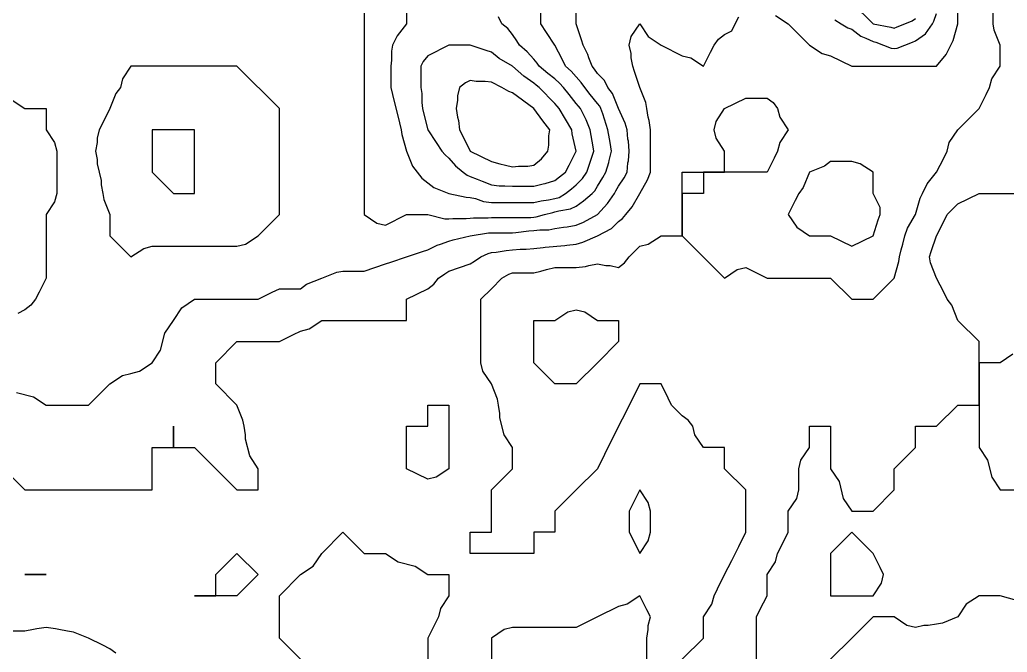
# Model space of a CAD drawing. Header units: inches. Extents: x 794995 to 811195, y 2485918 to 2508058.
# Drawn here: x 801288 to 802685, y 2498528 to 2499424 of the extents above; entities that cross this region are included whole.
import ezdxf

# ---------------------------------------------------------------- set-up
doc = ezdxf.new("R2010")
doc.units = ezdxf.units.IN
doc.header["$MEASUREMENT"] = 0
doc.layers.add('contour', color=7, linetype='Continuous')

msp = doc.modelspace()

# ---------------------------------------------------------------- linework, layer by layer
at = {"layer": 'contour'}
for points in [[(801835.2, 2499478.4), (801835.2, 2499418.4), (801821.8, 2499401.7), (801815.2, 2499388.4), (801813.7, 2499379.8), (801813.7, 2499366.9), (801812.7, 2499358.4), (801812.7, 2499328.4), (801815.2, 2499318.4), (801817.2, 2499310.4), (801823.2, 2499286.4), (801825.2, 2499278.4), (801827.7, 2499268.4), (801828.5, 2499261.7), (801835.2, 2499238.4), (801843.7, 2499216.9), (801856.6, 2499199.8), (801873.7, 2499186.9), (801895.2, 2499178.4), (801919.7, 2499172.9), (801925.2, 2499172.4), (801932.7, 2499170.9), (801943.9, 2499167.1), (801955.2, 2499165.5), (802015.2, 2499165.5), (802025.7, 2499167.8), (802035.9, 2499169.1), (802045.2, 2499170.9), (802050.9, 2499172.6), (802060.2, 2499178.4), (802068.5, 2499185), (802075.2, 2499190.4), (802084.2, 2499199.4), (802090.2, 2499208.4), (802097.7, 2499230.9), (802100.2, 2499238.4), (802099.2, 2499244.4), (802095.2, 2499268.4), (802089.3, 2499282.5), (802087.2, 2499286.4), (802081.2, 2499298.4), (802078.5, 2499301.7), (802075.2, 2499305.9), (802065.2, 2499318.4), (802057.2, 2499328.4), (802051.5, 2499334.7), (802045.2, 2499340.4), (802035.2, 2499348.4), (802022.7, 2499358.4), (802019.8, 2499363), (802015.2, 2499368.4), (802005.9, 2499379.1), (801995.2, 2499388.4), (801991.2, 2499394.4), (801985.2, 2499403.4), (801978.5, 2499411.7), (801970.2, 2499418.4), (801965.2, 2499428.4)], [(801283.2, 2498896.4), (801307.2, 2498890.4), (801325.2, 2498878.4), (801385.2, 2498878.4), (801415.2, 2498908.4), (801433.2, 2498920.4), (801445.2, 2498923.4), (801457.2, 2498926.4), (801475.2, 2498938.4), (801487.2, 2498956.4), (801493.2, 2498980.4), (801505.2, 2498998.4), (801517.2, 2499016.4), (801535.2, 2499028.4), (801625.2, 2499028.4), (801645.2, 2499038.4), (801655.2, 2499043.4), (801685.2, 2499043.4), (801693.7, 2499049.8), (801715.2, 2499058.4), (801736.6, 2499066.9), (801745.2, 2499068.4), (801775.2, 2499068.4), (801805.2, 2499078.4), (801812.7, 2499080.9), (801835.2, 2499088.4), (801857.7, 2499095.9), (801865.2, 2499098.4), (801878.5, 2499105), (801883.2, 2499106.4), (801895.2, 2499110.9), (801901.2, 2499112.4), (801925.2, 2499118.4), (801951.2, 2499122.4), (801955.2, 2499122.6), (801985.2, 2499122.6), (801989.8, 2499123), (802008.1, 2499125.4), (802015.2, 2499125.9), (802023.7, 2499126.9), (802036.6, 2499126.9), (802045.2, 2499128.4), (802057.2, 2499130.4), (802062.3, 2499131.2), (802075.2, 2499133.4), (802085.7, 2499137.8), (802105.2, 2499148.4), (802119.3, 2499164.2), (802129.2, 2499178.4), (802131.4, 2499182.1), (802135.2, 2499188.4), (802143.2, 2499200.4), (802147.2, 2499208.4), (802148.5, 2499221.7), (802149, 2499224.5), (802150.2, 2499238.4), (802149, 2499252.2), (802148.5, 2499255), (802147.2, 2499268.4), (802144.4, 2499277.6), (802135.2, 2499298.4), (802126.6, 2499319.8), (802120.2, 2499328.4), (802115.2, 2499338.4), (802105.2, 2499348.4), (802101.2, 2499354.4), (802097.7, 2499358.4), (802093.2, 2499370.4), (802091.8, 2499375), (802085.2, 2499388.4), (802082.7, 2499395.9), (802075.2, 2499418.4), (802075.2, 2499448.4)], [(801775.2, 2499448.4), (801775.2, 2499148.4), (801793.2, 2499136.4), (801805.2, 2499133.4), (801835.2, 2499148.4), (801865.2, 2499148.4), (801889.2, 2499142.4), (801895.2, 2499142.4), (801900.6, 2499142.9), (801919.7, 2499142.9), (801925.2, 2499143.4), (801929.8, 2499143.7), (801950.5, 2499143.7), (801955.2, 2499144.1), (801985.2, 2499144.1), (801989.2, 2499144.4), (802011.2, 2499144.4), (802015.2, 2499144.6), (802018.5, 2499145), (802030.2, 2499148.4), (802042, 2499151.5), (802045.2, 2499152.1), (802050.6, 2499153.8), (802067.2, 2499156.4), (802075.2, 2499160.4), (802085.7, 2499167.8), (802097.7, 2499178.4), (802101.4, 2499182.1), (802105.2, 2499188.4), (802112.7, 2499200.9), (802117.2, 2499208.4), (802121.3, 2499222.2), (802121.8, 2499225), (802125.2, 2499238.4), (802123.2, 2499250.4), (802122.3, 2499255.5), (802120.2, 2499268.4), (802112.7, 2499290.9), (802110.2, 2499298.4), (802108.5, 2499301.7), (802105.2, 2499305.9), (802095.2, 2499318.4), (802087.2, 2499328.4), (802082.2, 2499335.4), (802068.1, 2499351.3), (802060.2, 2499358.4), (802055.2, 2499368.4), (802045.2, 2499388.4), (802033.2, 2499406.4), (802025.2, 2499418.4), (802025.2, 2499448.4)], [(802225.2, 2498518.4), (802255.2, 2498548.4), (802255.2, 2498578.4), (802267.2, 2498596.4), (802270.2, 2498608.4), (802275.2, 2498618.4), (802285.2, 2498638.4), (802295.2, 2498658.4), (802305.2, 2498678.4), (802315.2, 2498698.4), (802315.2, 2498758.4), (802285.2, 2498788.4), (802285.2, 2498818.4), (802255.2, 2498818.4), (802243.2, 2498836.4), (802240.2, 2498848.4), (802233.7, 2498856.9), (802225.2, 2498863.4), (802210.2, 2498878.4), (802205.2, 2498888.4), (802195.2, 2498908.4), (802165.2, 2498908.4), (802155.2, 2498888.4), (802150.2, 2498878.4), (802145.2, 2498868.4), (802135.2, 2498848.4), (802125.2, 2498828.4), (802120.2, 2498818.4), (802115.2, 2498808.4), (802105.2, 2498788.4), (802075.2, 2498758.4), (802045.2, 2498728.4), (802045.2, 2498698.4), (802015.2, 2498698.4), (802015.2, 2498668.4), (801925.2, 2498668.4), (801925.2, 2498698.4), (801955.2, 2498698.4), (801955.2, 2498758.4), (801985.2, 2498788.4), (801985.2, 2498818.4), (801973.2, 2498836.4), (801967.2, 2498860.4), (801967.2, 2498866.4), (801965.2, 2498878.4), (801963.7, 2498886.9), (801955.2, 2498908.4), (801943.2, 2498926.4), (801940.2, 2498938.4), (801940.2, 2499028.4), (801955.2, 2499043.4), (801970.2, 2499058.4), (801979.7, 2499063.8), (801985.2, 2499065.9), (802015.2, 2499065.9), (802025.2, 2499068.4), (802033.2, 2499070.4), (802045.2, 2499073.4), (802075.2, 2499073.4), (802088.5, 2499075), (802093.2, 2499076.4), (802105.2, 2499078.4), (802117.2, 2499076.4), (802123.2, 2499076.4), (802135.2, 2499073.4), (802143.7, 2499079.8), (802150.2, 2499088.4), (802165.2, 2499103.4), (802177.2, 2499106.4), (802195.2, 2499118.4), (802225.2, 2499118.4), (802225.2, 2499208.4), (802255.2, 2499208.4), (802285.2, 2499208.4), (802285.2, 2499238.4), (802273.2, 2499256.4), (802270.2, 2499268.4), (802273.2, 2499280.4), (802285.2, 2499298.4), (802315.2, 2499313.4), (802345.2, 2499313.4), (802353.7, 2499306.9), (802360.2, 2499298.4), (802363.2, 2499286.4), (802375.2, 2499268.4), (802363.2, 2499250.4), (802360.2, 2499238.4), (802355.2, 2499228.4), (802345.2, 2499208.4), (802255.2, 2499208.4), (802255.2, 2499178.4), (802225.2, 2499178.4), (802225.2, 2499148.4), (802225.2, 2499118.4), (802285.2, 2499058.4), (802303.2, 2499070.4), (802315.2, 2499073.4), (802345.2, 2499058.4), (802435.2, 2499058.4), (802465.2, 2499028.4), (802495.2, 2499028.4), (802525.2, 2499058.4), (802531.8, 2499081.7), (802532.7, 2499088.4), (802535.2, 2499098.4), (802537.2, 2499106.4), (802540.2, 2499118.4), (802544.2, 2499129.3), (802555.2, 2499148.4), (802561.8, 2499171.7), (802565.2, 2499178.4), (802571.8, 2499191.7), (802585.2, 2499208.4), (802595.2, 2499228.4), (802600.2, 2499238.4), (802603.2, 2499250.4), (802615.2, 2499268.4), (802645.2, 2499298.4), (802655.2, 2499318.4), (802660.2, 2499328.4), (802663.2, 2499340.4), (802675.2, 2499358.4), (802675.2, 2499388.4), (802666.6, 2499409.8), (802665.2, 2499418.4), (802665.2, 2499448.4)], [(802357.2, 2499430.4), (802375.2, 2499418.4), (802405.2, 2499388.4), (802423.2, 2499376.4), (802435.2, 2499373.4), (802465.2, 2499358.4), (802585.2, 2499358.4), (802598.5, 2499375), (802605.2, 2499388.4), (802608.5, 2499395), (802615.2, 2499418.4), (802615.2, 2499448.4)], [(802465.2, 2499448.4), (802495.2, 2499418.4), (802520.5, 2499413.7), (802525.2, 2499412.4), (802529.4, 2499414.1), (802540.2, 2499418.4), (802550.5, 2499423), (802555.2, 2499425.9)], [(802441.2, 2499424.4), (802450.2, 2499418.4), (802459.7, 2499412.9), (802465.2, 2499410.9), (802478, 2499401.2), (802485.2, 2499398.4), (802495.2, 2499393.4), (802499.2, 2499392.4), (802510.2, 2499388.4), (802520.9, 2499384.1), (802525.2, 2499383.4), (802529.4, 2499384.1), (802540.2, 2499388.4), (802550.9, 2499392.6), (802555.2, 2499394.4), (802569.3, 2499404.2), (802579.2, 2499418.4), (802581.4, 2499422.1), (802585.2, 2499433.4)], [(801265.2, 2498788.4), (801295.2, 2498758.4), (801445.2, 2498758.4), (801475.2, 2498758.4), (801475.2, 2498818.4), (801505.2, 2498818.4), (801505.2, 2498848.4), (801505.2, 2498818.4), (801535.2, 2498818.4), (801595.2, 2498758.4), (801625.2, 2498758.4), (801625.2, 2498788.4), (801613.2, 2498806.4), (801607.2, 2498830.4), (801607.2, 2498836.4), (801605.2, 2498848.4), (801603.7, 2498856.9), (801595.2, 2498878.4), (801565.2, 2498908.4), (801565.2, 2498938.4), (801595.2, 2498968.4), (801655.2, 2498968.4), (801675.2, 2498978.4), (801685.2, 2498983.4), (801697.2, 2498986.4), (801715.2, 2498998.4), (801805.2, 2498998.4), (801835.2, 2498998.4), (801835.2, 2499028.4), (801865.2, 2499043.4), (801873.7, 2499049.8), (801880.2, 2499058.4), (801889.2, 2499064.4), (801895.2, 2499068.4), (801925.2, 2499078.4), (801931.2, 2499082.4), (801940.2, 2499088.4), (801950.5, 2499093), (801955.2, 2499094.4), (801961.8, 2499095), (801975.9, 2499097.6), (801985.2, 2499098.4), (801996.1, 2499099.3), (802004.2, 2499099.3), (802015.2, 2499100.4), (802028.5, 2499101.7), (802031.3, 2499102.2), (802059, 2499104.5), (802061.8, 2499105), (802075.2, 2499106.4), (802084.4, 2499109.1), (802105.2, 2499118.4), (802125.2, 2499128.4), (802135.2, 2499138.4), (802140.6, 2499142.9), (802145.2, 2499148.4), (802154.2, 2499159.3), (802165.2, 2499178.4), (802176.1, 2499197.5), (802180.2, 2499208.4), (802180.2, 2499268.4), (802178.5, 2499281.7), (802177.2, 2499286.4), (802175.2, 2499298.4), (802173.7, 2499306.9), (802165.2, 2499328.4), (802157.7, 2499350.9), (802155.2, 2499358.4), (802153.2, 2499370.4), (802153.2, 2499376.4), (802150.2, 2499388.4), (802153.2, 2499400.4), (802165.2, 2499418.4), (802177.2, 2499400.4), (802195.2, 2499388.4), (802225.2, 2499373.4), (802237.2, 2499370.4), (802255.2, 2499358.4), (802265.2, 2499378.4), (802270.2, 2499388.4), (802276.6, 2499396.9), (802285.2, 2499403.4), (802295.2, 2499408.4), (802300.2, 2499418.4), (802305.2, 2499428.4)], [(801277.2, 2499310.4), (801295.2, 2499298.4), (801325.2, 2499298.4), (801325.2, 2499268.4), (801337.2, 2499250.4), (801340.2, 2499238.4), (801340.2, 2499178.4), (801337.2, 2499166.4), (801325.2, 2499148.4), (801325.2, 2499058.4), (801315.2, 2499038.4), (801310.2, 2499028.4), (801303.7, 2499019.8), (801295.2, 2499013.4), (801285.2, 2499008.4)], [(802330.2, 2498488.4), (802330.2, 2498578.4), (802335.2, 2498588.4), (802345.2, 2498608.4), (802345.2, 2498638.4), (802357.2, 2498656.4), (802360.2, 2498668.4), (802365.2, 2498678.4), (802375.2, 2498698.4), (802375.2, 2498728.4), (802387.2, 2498746.4), (802390.2, 2498758.4), (802390.2, 2498788.4), (802393.2, 2498800.4), (802405.2, 2498818.4), (802405.2, 2498848.4), (802435.2, 2498848.4), (802435.2, 2498788.4), (802447.2, 2498770.4), (802453.2, 2498746.4), (802465.2, 2498728.4), (802495.2, 2498728.4), (802525.2, 2498758.4), (802525.2, 2498788.4), (802555.2, 2498818.4), (802555.2, 2498848.4), (802585.2, 2498848.4), (802615.2, 2498878.4), (802645.2, 2498878.4), (802645.2, 2498968.4), (802615.2, 2498998.4), (802606.6, 2499019.8), (802600.2, 2499028.4), (802595.2, 2499038.4), (802585.2, 2499058.4), (802576.6, 2499079.8), (802575.2, 2499088.4), (802577.7, 2499095.9), (802585.2, 2499118.4), (802595.2, 2499138.4), (802600.2, 2499148.4), (802615.2, 2499163.4), (802645.2, 2499178.4), (802705.2, 2499178.4)], [(802693.2, 2498950.4), (802675.2, 2498938.4), (802645.2, 2498938.4), (802645.2, 2498908.4), (802645.2, 2498818.4), (802657.2, 2498800.4), (802663.2, 2498776.4), (802675.2, 2498758.4), (802705.2, 2498758.4)], [(801685.2, 2498518.4), (801655.2, 2498548.4), (801655.2, 2498608.4), (801685.2, 2498638.4), (801703.2, 2498650.4), (801715.2, 2498668.4), (801745.2, 2498698.4), (801775.2, 2498668.4), (801805.2, 2498668.4), (801823.2, 2498656.4), (801847.2, 2498650.4), (801865.2, 2498638.4), (801895.2, 2498638.4), (801895.2, 2498608.4), (801883.2, 2498590.4), (801880.2, 2498578.4), (801875.2, 2498568.4), (801865.2, 2498548.4), (801865.2, 2498518.4)], [(802175.2, 2498518.4), (802175.2, 2498548.4), (802177.2, 2498560.4), (802177.2, 2498566.4), (802180.2, 2498578.4), (802175.2, 2498588.4), (802165.2, 2498608.4), (802147.2, 2498596.4), (802135.2, 2498593.4), (802105.2, 2498578.4), (802075.2, 2498563.4), (801985.2, 2498563.4), (801973.2, 2498560.4), (801955.2, 2498548.4), (801955.2, 2498518.4)], [(802698.5, 2498601.7), (802675.2, 2498608.4), (802645.2, 2498608.4), (802627.2, 2498596.4), (802615.2, 2498578.4), (802593.7, 2498569.8), (802585.2, 2498568.4), (802573.2, 2498566.4), (802567.2, 2498566.4), (802555.2, 2498563.4), (802543.2, 2498566.4), (802525.2, 2498578.4), (802495.2, 2498578.4), (802465.2, 2498548.4), (802435.2, 2498518.4)], [(801423.7, 2498526.9), (801415.2, 2498533.4), (801405.2, 2498538.4), (801385.2, 2498548.4), (801363.7, 2498556.9), (801355.2, 2498558.4), (801343.2, 2498560.4), (801338.5, 2498561.7), (801325.2, 2498563.4), (801311.8, 2498561.7), (801307.2, 2498560.4), (801295.2, 2498558.4), (801265.2, 2498558.4), (801256.6, 2498556.9), (801235.2, 2498548.4), (801235.2, 2498488.4)]]:
    msp.add_lwpolyline(points, dxfattribs=at)
for points in [[(802045.2, 2499196.4), (802051.8, 2499201.7), (802060.2, 2499208.4), (802065.2, 2499218.4), (802075.2, 2499238.4), (802069.7, 2499262.9), (802069.2, 2499268.4), (802051.2, 2499298.4), (802048.5, 2499301.7), (802045.2, 2499305.9), (802022.7, 2499328.4), (802018.5, 2499331.7), (802015.2, 2499334.4), (802001, 2499344.2), (801985.2, 2499358.4), (801966.1, 2499369.3), (801955.2, 2499378.4), (801947.7, 2499380.9), (801925.2, 2499388.4), (801895.2, 2499388.4), (801865.2, 2499373.4), (801858.5, 2499365), (801855.2, 2499358.4), (801855.2, 2499328.4), (801856.6, 2499319.8), (801856.6, 2499306.9), (801857.7, 2499298.4), (801859.2, 2499292.4), (801865.2, 2499268.4), (801877.2, 2499250.4), (801885.2, 2499238.4), (801889.7, 2499232.9), (801895.2, 2499228.4), (801904.4, 2499217.6), (801915.2, 2499208.4), (801920.9, 2499204.1), (801925.2, 2499202.4), (801935.2, 2499198.4), (801942.3, 2499195.5), (801955.2, 2499190.4), (801966.1, 2499189.3), (801974.2, 2499189.3), (801985.2, 2499188.4), (802015.2, 2499188.4), (802028.5, 2499191.7), (802031.3, 2499192.2)], [(801595.2, 2499103.4), (801607.2, 2499106.4), (801625.2, 2499118.4), (801655.2, 2499148.4), (801655.2, 2499298.4), (801595.2, 2499358.4), (801445.2, 2499358.4), (801433.2, 2499340.4), (801430.2, 2499328.4), (801423.7, 2499319.8), (801415.2, 2499298.4), (801405.2, 2499278.4), (801400.2, 2499268.4), (801397.2, 2499256.4), (801397.2, 2499250.4), (801395.2, 2499238.4), (801397.2, 2499226.4), (801397.2, 2499220.4), (801403.2, 2499196.4), (801403.2, 2499190.4), (801405.2, 2499178.4), (801406.6, 2499169.8), (801415.2, 2499148.4), (801415.2, 2499118.4), (801445.2, 2499088.4), (801463.2, 2499100.4), (801475.2, 2499103.4)], [(802015.2, 2499218.4), (802026.1, 2499227.5), (802035.2, 2499238.4), (802036.6, 2499246.9), (802036.6, 2499259.8), (802037.7, 2499268.4), (802028, 2499281.2), (802015.2, 2499298.4), (801985.2, 2499320.9), (801979.7, 2499322.9), (801970.2, 2499328.4), (801955.2, 2499335.9), (801946.6, 2499336.9), (801933.7, 2499336.9), (801925.2, 2499338.4), (801918.5, 2499335), (801910.2, 2499328.4), (801907.2, 2499316.4), (801907.2, 2499310.4), (801905.2, 2499298.4), (801907.2, 2499286.4), (801908.5, 2499281.7), (801910.2, 2499268.4), (801915.2, 2499258.4), (801925.2, 2499238.4), (801955.2, 2499223.4), (801967.2, 2499220.4), (801975.2, 2499218.4), (801985.2, 2499215.9), (801993.7, 2499216.9), (802006.6, 2499216.9)], [(801505.2, 2499178.4), (801535.2, 2499178.4), (801535.2, 2499268.4), (801475.2, 2499268.4), (801475.2, 2499238.4), (801475.2, 2499208.4)], [(802465.2, 2499103.4), (802495.2, 2499118.4), (802502.7, 2499140.9), (802505.2, 2499148.4), (802505.2, 2499158.4), (802495.2, 2499178.4), (802495.2, 2499208.4), (802477.2, 2499220.4), (802465.2, 2499223.4), (802435.2, 2499223.4), (802426.6, 2499216.9), (802405.2, 2499208.4), (802396.6, 2499186.9), (802390.2, 2499178.4), (802385.2, 2499168.4), (802375.2, 2499148.4), (802387.2, 2499130.4), (802405.2, 2499118.4), (802435.2, 2499118.4)], [(802075.2, 2498908.4), (802045.2, 2498908.4), (802015.2, 2498938.4), (802015.2, 2498998.4), (802045.2, 2498998.4), (802063.2, 2499010.4), (802075.2, 2499013.4), (802087.2, 2499010.4), (802105.2, 2498998.4), (802135.2, 2498998.4), (802135.2, 2498968.4), (802105.2, 2498938.4)], [(801895.2, 2498788.4), (801877.2, 2498776.4), (801865.2, 2498773.4), (801835.2, 2498788.4), (801835.2, 2498848.4), (801865.2, 2498848.4), (801865.2, 2498878.4), (801895.2, 2498878.4)], [(802165.2, 2498668.4), (802177.2, 2498686.4), (802180.2, 2498698.4), (802180.2, 2498728.4), (802177.2, 2498740.4), (802165.2, 2498758.4), (802155.2, 2498738.4), (802150.2, 2498728.4), (802150.2, 2498698.4), (802155.2, 2498688.4)], [(802495.2, 2498608.4), (802507.2, 2498626.4), (802510.2, 2498638.4), (802505.2, 2498648.4), (802495.2, 2498668.4), (802465.2, 2498698.4), (802435.2, 2498668.4), (802435.2, 2498608.4)], [(801595.2, 2498608.4), (801535.2, 2498608.4), (801565.2, 2498608.4), (801565.2, 2498638.4), (801595.2, 2498668.4), (801625.2, 2498638.4)], [(801325.2, 2498638.4), (801295.2, 2498638.4)]]:
    msp.add_lwpolyline(points, close=True, dxfattribs=at)

doc.saveas('drawing.dxf')
